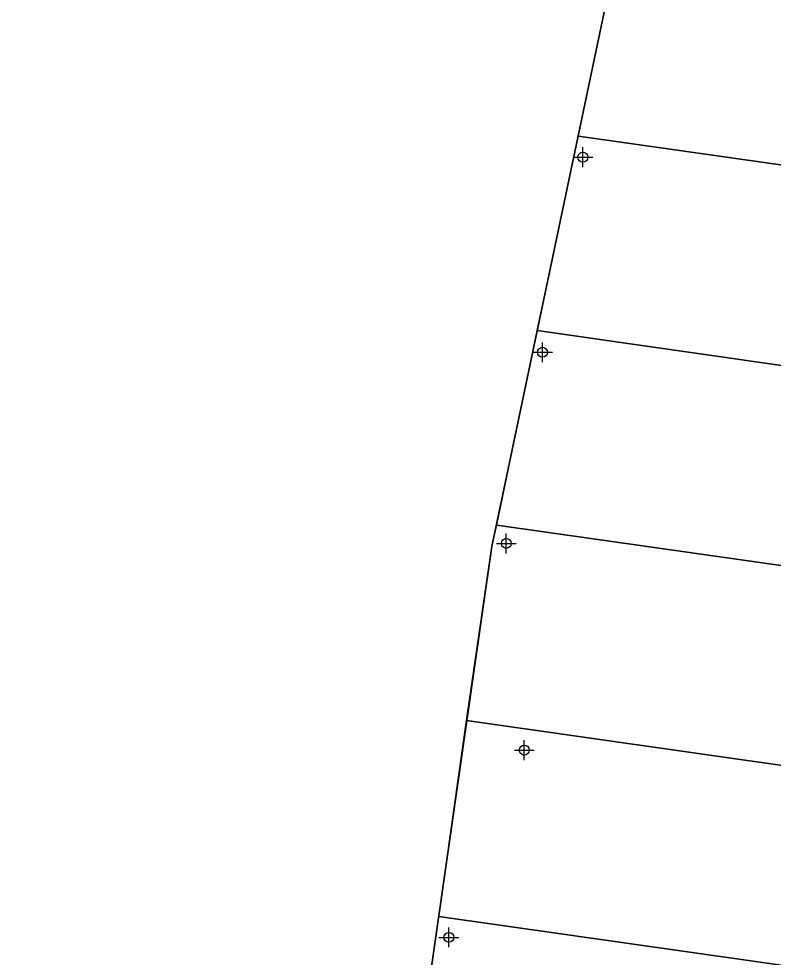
# Model space of a CAD drawing. Header units: metres. Extents: x -977055 to 805873, y -1033982 to 242021.
# Drawn here: x 734.11 to 772.21, y 878.61 to 925.99 of the extents above; entities that cross this region are included whole.
import ezdxf

# ---------------------------------------------------------------- set-up
doc = ezdxf.new("R2010")
doc.units = ezdxf.units.M
doc.layers.add('PDF2_area escolar', color=7, linetype='Continuous', true_color=0x989898)
doc.layers.add('PDF_Geometry', color=7, linetype='Continuous', true_color=0x797979)
doc.layers.add('puntos nov 7', color=50, linetype='Continuous')
doc.layers.add('V-NODE', color=1, linetype='Continuous')

# ---------------------------------------------------------------- blocks, each defined once
blk = doc.blocks.new('*U274')
at = {"color": 0, "linetype": 'ByBlock', "lineweight": -2, "transparency": 16777216}
for p, q in [((0, -1), (0, 1)), ((-1, 0), (1, 0))]:
    blk.add_line(p, q, dxfattribs=at)
blk.add_circle((0, 0), 0.5, dxfattribs=at)
blk = doc.blocks.new('*U1795', base_point=(755.797, 879.662, 1005.479))
at = {"layer": 'V-NODE', "color": 50, "lineweight": -2, "xscale": 0.5, "yscale": 0.5, "zscale": 0.5}
blk.add_blockref('*U274', (755.797, 879.662, 1005.479), dxfattribs=at)
blk = doc.blocks.new('*U1798', base_point=(759.6, 889.106, 1005.4))
at = {"layer": 'V-NODE', "color": 50, "lineweight": -2, "xscale": 0.5, "yscale": 0.5, "zscale": 0.5}
blk.add_blockref('*U274', (759.6, 889.106, 1005.4), dxfattribs=at)
blk = doc.blocks.new('*U1801', base_point=(758.694, 899.53, 1004.751))
at = {"layer": 'V-NODE', "color": 50, "lineweight": -2, "xscale": 0.5, "yscale": 0.5, "zscale": 0.5}
blk.add_blockref('*U274', (758.694, 899.53, 1004.751), dxfattribs=at)
blk = doc.blocks.new('*U1804', base_point=(760.516, 909.171, 1004.214))
at = {"layer": 'V-NODE', "color": 50, "lineweight": -2, "xscale": 0.5, "yscale": 0.5, "zscale": 0.5}
blk.add_blockref('*U274', (760.516, 909.171, 1004.214), dxfattribs=at)
blk = doc.blocks.new('*U1807', base_point=(762.554, 919.01, 1003.921))
at = {"layer": 'V-NODE', "color": 50, "lineweight": -2, "xscale": 0.5, "yscale": 0.5, "zscale": 0.5}
blk.add_blockref('*U274', (762.554, 919.01, 1003.921), dxfattribs=at)
blk = doc.blocks.new('base')
at = {"layer": 'PDF_Geometry', "lineweight": 25, "extrusion": (-0.000787417, 0.063364, 0.99799), "elevation": 0.026}
for points in [[(-314.355, -197.288), (-299.601, -195.681), (-292.744, -194.188), (-282.663, -192.111), (-274.476, -190.361), (-258.037, -185.154), (-248.029, -180.61), (-240.539, -177.71), (-228.643, -174.042), (-222.733, -172.714), (-217.384, -171.04), (-209.935, -169.248), (-202.16, -164.759), (-196.196, -160.284), (-195.073, -159.817), (-178.095, -157.457), (-154.298, -156.614), (-136.667, -154.611), (-124.436, -153.164), (-118.066, -151.474), (-100.79, -146.646), (-80.955, -140.967), (-73.385, -139.328), (-61.694, -135.822), (-40.504, -131.604), (-37.727, -130.872), (-17.661, -129.441), (1.311, -127.461), (21.092, -124.929), (41.006, -122.83), (47.376, -123.458), (63.592, -123.186), (81.402, -124.312), (85.639, -96.072), (88.705, -66.393), (92.811, -40.781), (97.16, -22.386), (100.596, -1.562), (102.483, 8.32), (109.691, 37.361), (117.528, 76.62), (126.217, 115.638), (131.513, 149.592), (134.682, 173.973), (136.916, 195.591), (139.956, 229.678), (141.558, 250.676), (142.614, 271.37), (143.252, 283.21), (147.066, 312.938), (152.58, 355.631), (153.554, 396.042), (150.869, 418.02), (151.777, 438.639), (150.959, 458.028), (151.777, 438.639), (150.869, 418.02), (153.554, 396.042), (152.58, 355.631), (147.066, 312.938), (143.252, 283.21), (142.614, 271.37), (141.558, 250.676), (139.956, 229.678), (136.916, 195.591), (134.682, 173.973), (131.513, 149.592), (126.217, 115.638), (117.528, 76.62), (109.691, 37.361), (102.483, 8.32), (100.596, -1.562), (97.16, -22.386), (92.811, -40.781), (88.705, -66.393), (85.639, -96.072), (81.402, -124.312), (63.592, -123.186), (47.376, -123.458), (41.006, -122.83), (21.092, -124.929), (1.311, -127.461), (-17.661, -129.441), (-37.727, -130.872), (-40.504, -131.604), (-61.694, -135.822), (-73.385, -139.328), (-80.955, -140.967), (-100.79, -146.646), (-118.066, -151.474), (-124.436, -153.164), (-136.667, -154.611), (-154.298, -156.614), (-178.095, -157.457), (-195.073, -159.817), (-196.196, -160.284), (-202.16, -164.759), (-209.935, -169.248), (-217.384, -171.04), (-222.733, -172.714), (-228.643, -174.042), (-240.539, -177.71), (-248.029, -180.61), (-258.037, -185.154), (-274.476, -190.361), (-282.663, -192.111), (-292.744, -194.188), (-299.601, -195.681), (-314.355, -197.288), (-312.178, -178.446), (-309.146, -157.898), (-306.876, -132.899), (-305.823, -118.002), (-298.643, -78.802), (-291.055, -45.077), (-282.252, -15.116), (-275.645, 10.473), (-270.319, 33.898), (-263.825, 63.164), (-258.15, 86.408), (-284.424, 123.888)], [(129.33, 446.993), (130.719, 376.627), (119.722, 267.265), (72.738, -35.348), (74.134, -37.232), (92.979, -40.152)]]:
    blk.add_lwpolyline(points, dxfattribs=at)
for points in [[(121.592, 94.957), (119.443, 85.2), (93.22, 89.24), (94.735, 99.12)], [(123.792, 104.754), (121.592, 94.957), (94.735, 99.12), (96.255, 109.046)], [(125.947, 114.557), (123.792, 104.754), (96.255, 109.046), (97.816, 118.92)], [(127.599, 124.421), (126.217, 115.638), (125.947, 114.557), (97.816, 118.92), (99.331, 128.8)], [(129.114, 134.301), (127.599, 124.421), (99.331, 128.8), (100.891, 138.675)], [(130.675, 144.175), (129.114, 134.301), (100.891, 138.675), (102.406, 148.555)]]:
    blk.add_lwpolyline(points, close=True, dxfattribs=at)

msp = doc.modelspace()

# ---------------------------------------------------------------- block references
at = {"layer": 'PDF2_area escolar'}
msp.add_blockref('base', (882.736, 1016.336, 999.038), dxfattribs=at)
at = {"layer": 'puntos nov 7'}
for name, p in [('*U1807', (762.554, 919.01, 1003.921)), ('*U1804', (760.516, 909.171, 1004.214)), ('*U1801', (758.694, 899.53, 1004.751)), ('*U1798', (759.6, 889.106, 1005.4)), ('*U1795', (755.797, 879.662, 1005.479))]:
    msp.add_blockref(name, p, dxfattribs=at)

doc.saveas('drawing.dxf')
